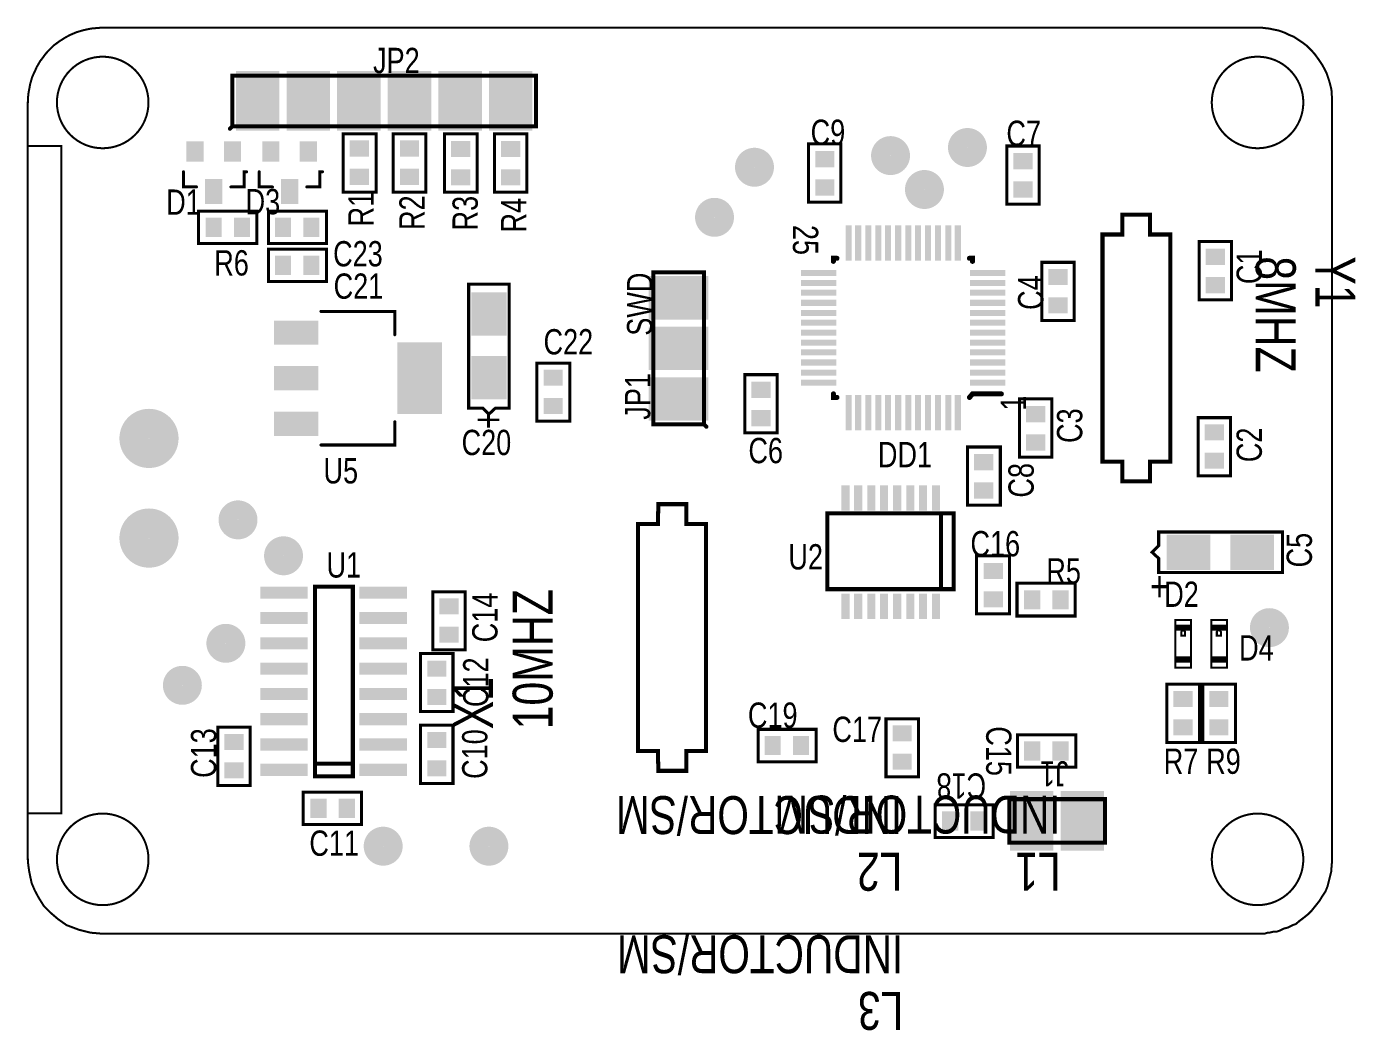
# Model space of a CAD drawing. Extents: x 0.01 to 2.63, y -0.01 to 1.98.
import ezdxf

# ---------------------------------------------------------------- set-up
doc = ezdxf.new("R2010")
doc.units = 0

msp = doc.modelspace()

# ---------------------------------------------------------------- linework, layer by layer
at = {"layer": 'AST', "const_width": 0.004}
for points in [[(0.008, 1.829), (0.008, 1.84), (0.009, 1.849), (0.011, 1.859), (0.012, 1.865), (0.014, 1.872), (0.016, 1.879), (0.02, 1.888), (0.022, 1.892), (0.025, 1.899), (0.028, 1.904), (0.032, 1.911), (0.036, 1.916), (0.041, 1.923), (0.046, 1.929), (0.052, 1.935), (0.059, 1.942), (0.07, 1.95), (0.081, 1.957), (0.09, 1.962), (0.104, 1.968), (0.118, 1.972), (0.132, 1.975), (0.143, 1.976), (0.155, 1.977, -2.178846)], [(2.586, 1.829), (2.586, 1.838), (2.585, 1.845), (2.585, 1.851), (2.584, 1.857), (2.582, 1.865), (2.58, 1.872), (2.575, 1.887), (2.571, 1.895), (2.566, 1.904), (2.56, 1.913), (2.552, 1.924), (2.545, 1.932), (2.536, 1.941), (2.528, 1.947), (2.519, 1.953), (2.51, 1.959), (2.5, 1.963), (2.492, 1.967), (2.481, 1.971), (2.471, 1.973), (2.462, 1.975), (2.453, 1.976), (2.445, 1.977), (2.439, 1.977, -2.183391)], [(0.246, 1.829, 1), (0.065, 1.829)], [(2.529, 1.829, 1), (2.348, 1.829)], [(0.065, 1.829, 1), (0.246, 1.829)], [(2.348, 1.829, 1), (2.529, 1.829)], [(0.246, 0.333, 1), (0.065, 0.333)], [(2.529, 0.333, 1), (2.348, 0.333)], [(0.065, 0.333, 1), (0.246, 0.333)], [(2.348, 0.333, 1), (2.529, 0.333)]]:
    msp.add_lwpolyline(points, format="xyb", dxfattribs=at)
at = {"layer": 'AST'}
for points, const_width in [([(0.117, 1.972, 1), (0.119, 1.972, 1)], 0.002), ([(0.131, 1.975, 1), (0.133, 1.975, 1)], 0.002), ([(0.142, 1.976, 1), (0.144, 1.976, 1)], 0.002), ([(0.154, 1.977, 1), (0.156, 1.977, 1)], 0.002), ([(0.154, 1.977, 1), (0.156, 1.977, 1)], 0.002), ([(2.438, 1.977, 1), (2.44, 1.977, 1)], 0.002), ([(2.438, 1.977, 1), (2.44, 1.977, 1)], 0.002), ([(2.444, 1.977, 1), (2.446, 1.977, 1)], 0.002), ([(2.452, 1.976, 1), (2.454, 1.976, 1)], 0.002), ([(2.461, 1.975, 1), (2.463, 1.975, 1)], 0.002), ([(2.47, 1.973, 1), (2.472, 1.973, 1)], 0.002), ([(2.48, 1.971, 1), (2.482, 1.971, 1)], 0.002), ([(0.058, 1.942, 1), (0.06, 1.942, 1)], 0.002), ([(0.069, 1.95, 1), (0.071, 1.95, 1)], 0.002), ([(0.08, 1.957, 1), (0.082, 1.957, 1)], 0.002), ([(0.089, 1.962, 1), (0.091, 1.962, 1)], 0.002), ([(0.103, 1.968, 1), (0.105, 1.968, 1)], 0.002), ([(2.491, 1.967, 1), (2.493, 1.967, 1)], 0.002), ([(2.499, 1.963, 1), (2.501, 1.963, 1)], 0.002), ([(2.509, 1.959, 1), (2.511, 1.959, 1)], 0.002), ([(2.518, 1.953, 1), (2.52, 1.953, 1)], 0.002), ([(2.527, 1.947, 1), (2.529, 1.947, 1)], 0.002), ([(0.035, 1.916, 1), (0.037, 1.916, 1)], 0.002), ([(0.04, 1.923, 1), (0.042, 1.923, 1)], 0.002), ([(0.045, 1.929, 1), (0.047, 1.929, 1)], 0.002), ([(0.051, 1.935, 1), (0.053, 1.935, 1)], 0.002), ([(2.535, 1.941, 1), (2.537, 1.941, 1)], 0.002), ([(2.544, 1.932, 1), (2.546, 1.932, 1)], 0.002), ([(2.551, 1.924, 1), (2.553, 1.924, 1)], 0.002), ([(0.021, 1.892, 1), (0.023, 1.892, 1)], 0.002), ([(0.024, 1.899, 1), (0.026, 1.899, 1)], 0.002), ([(0.027, 1.904, 1), (0.029, 1.904, 1)], 0.002), ([(0.031, 1.911, 1), (0.033, 1.911, 1)], 0.002), ([(2.559, 1.913, 1), (2.561, 1.913, 1)], 0.002), ([(2.565, 1.904, 1), (2.567, 1.904, 1)], 0.002), ([(2.57, 1.895, 1), (2.572, 1.895, 1)], 0.002), ([(0.011, 1.865, 1), (0.013, 1.865, 1)], 0.002), ([(0.013, 1.872, 1), (0.015, 1.872, 1)], 0.002), ([(0.015, 1.879, 1), (0.017, 1.879, 1)], 0.002), ([(0.019, 1.888, 1), (0.021, 1.888, 1)], 0.002), ([(0.41, 1.882, 1), (0.414, 1.882, 1)], 0.004), ([(1.01, 1.882, 1), (1.014, 1.882, 1)], 0.004), ([(2.574, 1.887, 1), (2.576, 1.887, 1)], 0.002), ([(2.579, 1.872, 1), (2.581, 1.872, 1)], 0.002), ([(2.581, 1.865, 1), (2.583, 1.865, 1)], 0.002), ([(0.007, 1.84, 1), (0.009, 1.84, 1)], 0.002), ([(0.008, 1.849, 1), (0.01, 1.849, 1)], 0.002), ([(0.01, 1.859, 1), (0.012, 1.859, 1)], 0.002), ([(2.583, 1.857, 1), (2.585, 1.857, 1)], 0.002), ([(2.584, 1.851, 1), (2.586, 1.851, 1)], 0.002), ([(2.584, 1.845, 1), (2.586, 1.845, 1)], 0.002), ([(2.585, 1.838, 1), (2.587, 1.838, 1)], 0.002), ([(0.006, 1.829, 1), (0.008, 1.829, 1)], 0.002), ([(0.007, 1.829, 1), (0.009, 1.829, 1)], 0.002), ([(0.064, 1.829, 1), (0.066, 1.829, 1)], 0.002), ([(0.064, 1.829, 1), (0.066, 1.829, 1)], 0.002), ([(0.245, 1.829, 1), (0.247, 1.829, 1)], 0.002), ([(0.245, 1.829, 1), (0.247, 1.829, 1)], 0.002), ([(2.347, 1.829, 1), (2.349, 1.829, 1)], 0.002), ([(2.347, 1.829, 1), (2.349, 1.829, 1)], 0.002), ([(2.528, 1.829, 1), (2.53, 1.829, 1)], 0.002), ([(2.528, 1.829, 1), (2.53, 1.829, 1)], 0.002), ([(2.585, 1.83, 1), (2.587, 1.83, 1)], 0.002), ([(2.585, 1.829, 1), (2.587, 1.829, 1)], 0.002), ([(0.405, 1.777, 1), (0.409, 1.777, 1)], 0.004), ([(0.41, 1.782, 1), (0.414, 1.782, 1)], 0.004), ([(0.41, 1.782, 1), (0.414, 1.782, 1)], 0.004), ([(0.6295, 1.767, 1), (0.6325, 1.767, 1)], 0.003), ([(0.6945, 1.767, 1), (0.6975, 1.767, 1)], 0.003), ([(0.7285, 1.767, 1), (0.7315, 1.767, 1)], 0.003), ([(0.7925, 1.767, 1), (0.7955, 1.767, 1)], 0.003), ([(0.8295, 1.767, 1), (0.8325, 1.767, 1)], 0.003), ([(0.8945, 1.767, 1), (0.8975, 1.767, 1)], 0.003), ([(0.9285, 1.767, 1), (0.9315, 1.767, 1)], 0.003), ([(0.9925, 1.767, 1), (0.9955, 1.767, 1)], 0.003), ([(1.01, 1.782, 1), (1.014, 1.782, 1)], 0.004), ([(1.694, 1.724, 1), (1.732, 1.724, 1)], 0.039), ([(1.846, 1.74, 1), (1.884, 1.74, 1)], 0.039), ([(0.007, 1.743, 1), (0.009, 1.743, 1)], 0.002), ([(0.073, 1.743, 1), (0.075, 1.743, 1)], 0.002), ([(1.425, 1.701, 1), (1.463, 1.701, 1)], 0.039), ([(1.5495, 1.747, 1), (1.5525, 1.747, 1)], 0.003), ([(1.5495, 1.747, 1), (1.5525, 1.747, 1)], 0.003), ([(1.6135, 1.747, 1), (1.6165, 1.747, 1)], 0.003), ([(1.9415, 1.743, 1), (1.9445, 1.743, 1)], 0.003), ([(1.9415, 1.743, 1), (1.9445, 1.743, 1)], 0.003), ([(2.0055, 1.743, 1), (2.0085, 1.743, 1)], 0.003), ([(0.3135, 1.692, 1), (0.3165, 1.692, 1)], 0.003), ([(0.4335, 1.692, 1), (0.4365, 1.692, 1)], 0.003), ([(0.4385, 1.692, 1), (0.4415, 1.692, 1)], 0.003), ([(0.4635, 1.692, 1), (0.4665, 1.692, 1)], 0.003), ([(0.5835, 1.692, 1), (0.5865, 1.692, 1)], 0.003), ([(0.5885, 1.692, 1), (0.5915, 1.692, 1)], 0.003), ([(1.761, 1.657, 1), (1.799, 1.657, 1)], 0.039), ([(0.3135, 1.662, 1), (0.3165, 1.662, 1)], 0.003), ([(0.3395, 1.662, 1), (0.3425, 1.662, 1)], 0.003), ([(0.4075, 1.662, 1), (0.4105, 1.662, 1)], 0.003), ([(0.4335, 1.662, 1), (0.4365, 1.662, 1)], 0.003), ([(0.4635, 1.662, 1), (0.4665, 1.662, 1)], 0.003), ([(0.4895, 1.662, 1), (0.4925, 1.662, 1)], 0.003), ([(0.5575, 1.662, 1), (0.5605, 1.662, 1)], 0.003), ([(0.5835, 1.662, 1), (0.5865, 1.662, 1)], 0.003), ([(0.6295, 1.652, 1), (0.6325, 1.652, 1)], 0.003), ([(0.6945, 1.652, 1), (0.6975, 1.652, 1)], 0.003), ([(0.6945, 1.652, 1), (0.6975, 1.652, 1)], 0.003), ([(0.7285, 1.652, 1), (0.7315, 1.652, 1)], 0.003), ([(0.7925, 1.652, 1), (0.7955, 1.652, 1)], 0.003), ([(0.7925, 1.652, 1), (0.7955, 1.652, 1)], 0.003), ([(0.8295, 1.652, 1), (0.8325, 1.652, 1)], 0.003), ([(0.8945, 1.652, 1), (0.8975, 1.652, 1)], 0.003), ([(0.8945, 1.652, 1), (0.8975, 1.652, 1)], 0.003), ([(0.9285, 1.652, 1), (0.9315, 1.652, 1)], 0.003), ([(0.9925, 1.652, 1), (0.9955, 1.652, 1)], 0.003), ([(0.9925, 1.652, 1), (0.9955, 1.652, 1)], 0.003), ([(1.346, 1.602, 1), (1.384, 1.602, 1)], 0.039), ([(1.5495, 1.632, 1), (1.5525, 1.632, 1)], 0.003), ([(1.6135, 1.632, 1), (1.6165, 1.632, 1)], 0.003), ([(1.9415, 1.628, 1), (1.9445, 1.628, 1)], 0.003), ([(2.0055, 1.628, 1), (2.0085, 1.628, 1)], 0.003), ([(0.3435, 1.614, 1), (0.3465, 1.614, 1)], 0.003), ([(0.4585, 1.614, 1), (0.4615, 1.614, 1)], 0.003), ([(0.4815, 1.614, 1), (0.4845, 1.614, 1)], 0.003), ([(0.5965, 1.614, 1), (0.5995, 1.614, 1)], 0.003), ([(2.169, 1.607, 1), (2.173, 1.607, 1)], 0.004), ([(2.169, 1.599, 1), (2.173, 1.599, 1)], 0.004), ([(2.224, 1.607, 1), (2.228, 1.607, 1)], 0.004), ([(2.169, 1.584, 1), (2.173, 1.584, 1)], 0.004), ([(0.3435, 1.55, 1), (0.3465, 1.55, 1)], 0.003), ([(0.3435, 1.55, 1), (0.3465, 1.55, 1)], 0.003), ([(0.4585, 1.55, 1), (0.4615, 1.55, 1)], 0.003), ([(0.4815, 1.55, 1), (0.4845, 1.55, 1)], 0.003), ([(0.4815, 1.55, 1), (0.4845, 1.55, 1)], 0.003), ([(0.5965, 1.55, 1), (0.5995, 1.55, 1)], 0.003), ([(2.13, 1.568, 1), (2.134, 1.568, 1)], 0.004), ([(2.169, 1.568, 1), (2.173, 1.568, 1)], 0.004), ([(2.224, 1.568, 1), (2.228, 1.568, 1)], 0.004), ([(2.264, 1.568, 1), (2.268, 1.568, 1)], 0.004), ([(2.264, 1.568, 1), (2.268, 1.568, 1)], 0.004), ([(2.3215, 1.554, 1), (2.3245, 1.554, 1)], 0.003), ([(2.3215, 1.554, 1), (2.3245, 1.554, 1)], 0.003), ([(2.3855, 1.554, 1), (2.3885, 1.554, 1)], 0.003), ([(0.4815, 1.539, 1), (0.4845, 1.539, 1)], 0.003), ([(0.5965, 1.539, 1), (0.5995, 1.539, 1)], 0.003), ([(1.5975, 1.521, 1), (1.6025, 1.521, 1)], 0.005), ([(1.6045, 1.521, 1), (1.6095, 1.521, 1)], 0.005), ([(1.8665, 1.521, 1), (1.8715, 1.521, 1)], 0.005), ([(1.8725, 1.521, 1), (1.8775, 1.521, 1)], 0.005), ([(1.5975, 1.515, 1), (1.6025, 1.515, 1)], 0.005), ([(1.8725, 1.515, 1), (1.8775, 1.515, 1)], 0.005), ([(2.0105, 1.513, 1), (2.0135, 1.513, 1)], 0.003), ([(2.0105, 1.513, 1), (2.0135, 1.513, 1)], 0.003), ([(2.0745, 1.513, 1), (2.0775, 1.513, 1)], 0.003), ([(0.4815, 1.475, 1), (0.4845, 1.475, 1)], 0.003), ([(0.4815, 1.475, 1), (0.4845, 1.475, 1)], 0.003), ([(0.5965, 1.475, 1), (0.5995, 1.475, 1)], 0.003), ([(0.8775, 1.47, 1), (0.8805, 1.47, 1)], 0.003), ([(0.9575, 1.47, 1), (0.9605, 1.47, 1)], 0.003), ([(1.242, 1.493, 1), (1.246, 1.493, 1)], 0.004), ([(1.342, 1.493, 1), (1.346, 1.493, 1)], 0.004), ([(0.5855, 1.416, 1), (0.5885, 1.416, 1)], 0.003), ([(0.7315, 1.416, 1), (0.7345, 1.416, 1)], 0.003), ([(2.3215, 1.439, 1), (2.3245, 1.439, 1)], 0.003), ([(2.3855, 1.439, 1), (2.3885, 1.439, 1)], 0.003), ([(2.0105, 1.398, 1), (2.0135, 1.398, 1)], 0.003), ([(2.0745, 1.398, 1), (2.0775, 1.398, 1)], 0.003), ([(0.7315, 1.37, 1), (0.7345, 1.37, 1)], 0.003), ([(1.0125, 1.314, 1), (1.0155, 1.314, 1)], 0.003), ([(1.0775, 1.314, 1), (1.0805, 1.314, 1)], 0.003), ([(1.4235, 1.291, 1), (1.4265, 1.291, 1)], 0.003), ([(1.4235, 1.291, 1), (1.4265, 1.291, 1)], 0.003), ([(1.4875, 1.291, 1), (1.4905, 1.291, 1)], 0.003), ([(1.5975, 1.253, 1), (1.6025, 1.253, 1)], 0.005), ([(1.5975, 1.246, 1), (1.6025, 1.246, 1)], 0.005), ([(1.6045, 1.246, 1), (1.6095, 1.246, 1)], 0.005), ([(1.8665, 1.246, 1), (1.8715, 1.246, 1)], 0.005), ([(1.8725, 1.253, 1), (1.8775, 1.253, 1)], 0.005), ([(1.9295, 1.253, 1), (1.9345, 1.253, 1)], 0.005), ([(1.9665, 1.243, 1), (1.9695, 1.243, 1)], 0.003), ([(2.0305, 1.243, 1), (2.0335, 1.243, 1)], 0.003), ([(0.218, 1.165, 1), (0.276, 1.165, 1)], 0.059), ([(0.8775, 1.225, 1), (0.8805, 1.225, 1)], 0.003), ([(0.9055, 1.225, 1), (0.9085, 1.225, 1)], 0.003), ([(0.9175, 1.213, 1), (0.9205, 1.213, 1)], 0.003), ([(0.9305, 1.225, 1), (0.9335, 1.225, 1)], 0.003), ([(0.9305, 1.225, 1), (0.9335, 1.225, 1)], 0.003), ([(0.9575, 1.225, 1), (0.9605, 1.225, 1)], 0.003), ([(2.3195, 1.206, 1), (2.3225, 1.206, 1)], 0.003), ([(2.3835, 1.206, 1), (2.3865, 1.206, 1)], 0.003), ([(0.7315, 1.198, 1), (0.7345, 1.198, 1)], 0.003), ([(1.0125, 1.199, 1), (1.0155, 1.199, 1)], 0.003), ([(1.0775, 1.199, 1), (1.0805, 1.199, 1)], 0.003), ([(1.0775, 1.199, 1), (1.0805, 1.199, 1)], 0.003), ([(1.242, 1.193, 1), (1.246, 1.193, 1)], 0.004), ([(1.342, 1.193, 1), (1.346, 1.193, 1)], 0.004), ([(1.342, 1.193, 1), (1.346, 1.193, 1)], 0.004), ([(1.347, 1.188, 1), (1.351, 1.188, 1)], 0.004), ([(1.4235, 1.176, 1), (1.4265, 1.176, 1)], 0.003), ([(1.4875, 1.176, 1), (1.4905, 1.176, 1)], 0.003), ([(0.5855, 1.152, 1), (0.5885, 1.152, 1)], 0.003), ([(0.7315, 1.152, 1), (0.7345, 1.152, 1)], 0.003), ([(1.8635, 1.148, 1), (1.8665, 1.148, 1)], 0.003), ([(1.9285, 1.148, 1), (1.9315, 1.148, 1)], 0.003), ([(1.9665, 1.128, 1), (1.9695, 1.128, 1)], 0.003), ([(2.0305, 1.128, 1), (2.0335, 1.128, 1)], 0.003), ([(2.0305, 1.128, 1), (2.0335, 1.128, 1)], 0.003), ([(2.13, 1.119, 1), (2.134, 1.119, 1)], 0.004), ([(2.169, 1.119, 1), (2.173, 1.119, 1)], 0.004), ([(2.224, 1.119, 1), (2.228, 1.119, 1)], 0.004), ([(2.264, 1.119, 1), (2.268, 1.119, 1)], 0.004), ([(2.169, 1.08, 1), (2.173, 1.08, 1)], 0.004), ([(2.224, 1.08, 1), (2.228, 1.08, 1)], 0.004), ([(2.3195, 1.091, 1), (2.3225, 1.091, 1)], 0.003), ([(2.3835, 1.091, 1), (2.3865, 1.091, 1)], 0.003), ([(2.3835, 1.091, 1), (2.3865, 1.091, 1)], 0.003), ([(0.218, 0.968, 1), (0.276, 0.968, 1)], 0.059), ([(0.404, 1.004, 1), (0.442, 1.004, 1)], 0.039), ([(1.252, 1.035, 1), (1.256, 1.035, 1)], 0.004), ([(1.307, 1.035, 1), (1.311, 1.035, 1)], 0.004), ([(1.8635, 1.033, 1), (1.8665, 1.033, 1)], 0.003), ([(1.9285, 1.033, 1), (1.9315, 1.033, 1)], 0.003), ([(1.9285, 1.033, 1), (1.9315, 1.033, 1)], 0.003), ([(1.212, 0.996, 1), (1.216, 0.996, 1)], 0.004), ([(1.251, 0.996, 1), (1.255, 0.996, 1)], 0.004), ([(1.307, 0.996, 1), (1.311, 0.996, 1)], 0.004), ([(1.346, 0.996, 1), (1.35, 0.996, 1)], 0.004), ([(1.586, 1.017, 1), (1.59, 1.017, 1)], 0.004), ([(1.586, 1.017, 1), (1.59, 1.017, 1)], 0.004), ([(1.811, 1.017, 1), (1.815, 1.017, 1)], 0.004), ([(1.836, 1.017, 1), (1.84, 1.017, 1)], 0.004), ([(2.2415, 0.98, 1), (2.2445, 0.98, 1)], 0.003), ([(2.4865, 0.98, 1), (2.4895, 0.98, 1)], 0.003), ([(0.494, 0.933, 1), (0.532, 0.933, 1)], 0.039), ([(2.2415, 0.953, 1), (2.2445, 0.953, 1)], 0.003), ([(1.8815, 0.933, 1), (1.8845, 0.933, 1)], 0.003), ([(1.8815, 0.933, 1), (1.8845, 0.933, 1)], 0.003), ([(1.9465, 0.933, 1), (1.9495, 0.933, 1)], 0.003), ([(2.2285, 0.94, 1), (2.2315, 0.94, 1)], 0.003), ([(2.2415, 0.928, 1), (2.2445, 0.928, 1)], 0.003), ([(2.2415, 0.928, 1), (2.2445, 0.928, 1)], 0.003), ([(2.2415, 0.9, 1), (2.2445, 0.9, 1)], 0.003), ([(2.4865, 0.9, 1), (2.4895, 0.9, 1)], 0.003), ([(0.573, 0.872, 1), (0.577, 0.872, 1)], 0.004), ([(0.648, 0.872, 1), (0.652, 0.872, 1)], 0.004), ([(1.586, 0.867, 1), (1.59, 0.867, 1)], 0.004), ([(1.586, 0.867, 1), (1.59, 0.867, 1)], 0.004), ([(1.811, 0.867, 1), (1.815, 0.867, 1)], 0.004), ([(1.836, 0.867, 1), (1.84, 0.867, 1)], 0.004), ([(1.9615, 0.879, 1), (1.9645, 0.879, 1)], 0.003), ([(2.0765, 0.879, 1), (2.0795, 0.879, 1)], 0.003), ([(2.0765, 0.879, 1), (2.0795, 0.879, 1)], 0.003), ([(0.8065, 0.862, 1), (0.8095, 0.862, 1)], 0.003), ([(0.8065, 0.862, 1), (0.8095, 0.862, 1)], 0.003), ([(0.8705, 0.862, 1), (0.8735, 0.862, 1)], 0.003), ([(1.8815, 0.818, 1), (1.8845, 0.818, 1)], 0.003), ([(1.9465, 0.818, 1), (1.9495, 0.818, 1)], 0.003), ([(1.9615, 0.814, 1), (1.9645, 0.814, 1)], 0.003), ([(2.0765, 0.814, 1), (2.0795, 0.814, 1)], 0.003), ([(2.443, 0.791, 1), (2.481, 0.791, 1)], 0.039), ([(0.38, 0.76, 1), (0.418, 0.76, 1)], 0.039), ([(2.275, 0.806, 1), (2.277, 0.806, 1)], 0.002), ([(2.29, 0.787, 1), (2.292, 0.787, 1)], 0.002), ([(2.306, 0.806, 1), (2.308, 0.806, 1)], 0.002), ([(2.306, 0.798, 1), (2.308, 0.798, 1)], 0.002), ([(2.306, 0.798, 1), (2.308, 0.798, 1)], 0.002), ([(2.346, 0.806, 1), (2.348, 0.806, 1)], 0.002), ([(2.361, 0.787, 1), (2.363, 0.787, 1)], 0.002), ([(2.377, 0.806, 1), (2.379, 0.806, 1)], 0.002), ([(2.377, 0.798, 1), (2.379, 0.798, 1)], 0.002), ([(2.377, 0.798, 1), (2.379, 0.798, 1)], 0.002), ([(2.287, 0.783, 1), (2.289, 0.783, 1)], 0.002), ([(2.287, 0.775, 1), (2.289, 0.775, 1)], 0.002), ([(2.294, 0.783, 1), (2.296, 0.783, 1)], 0.002), ([(2.294, 0.783, 1), (2.296, 0.783, 1)], 0.002), ([(2.294, 0.775, 1), (2.296, 0.775, 1)], 0.002), ([(2.357, 0.783, 1), (2.359, 0.783, 1)], 0.002), ([(2.357, 0.775, 1), (2.359, 0.775, 1)], 0.002), ([(2.365, 0.783, 1), (2.367, 0.783, 1)], 0.002), ([(2.365, 0.783, 1), (2.367, 0.783, 1)], 0.002), ([(2.365, 0.775, 1), (2.367, 0.775, 1)], 0.002), ([(0.7825, 0.74, 1), (0.7855, 0.74, 1)], 0.003), ([(0.7825, 0.74, 1), (0.7855, 0.74, 1)], 0.003), ([(0.8065, 0.747, 1), (0.8095, 0.747, 1)], 0.003), ([(0.8465, 0.74, 1), (0.8495, 0.74, 1)], 0.003), ([(0.8705, 0.747, 1), (0.8735, 0.747, 1)], 0.003), ([(0.294, 0.677, 1), (0.332, 0.677, 1)], 0.039), ([(2.275, 0.712, 1), (2.277, 0.712, 1)], 0.002), ([(2.306, 0.712, 1), (2.308, 0.712, 1)], 0.002), ([(2.346, 0.712, 1), (2.348, 0.712, 1)], 0.002), ([(2.377, 0.712, 1), (2.379, 0.712, 1)], 0.002), ([(2.2575, 0.679, 1), (2.2605, 0.679, 1)], 0.003), ([(2.3225, 0.679, 1), (2.3255, 0.679, 1)], 0.003), ([(2.3285, 0.679, 1), (2.3315, 0.679, 1)], 0.003), ([(2.3935, 0.679, 1), (2.3965, 0.679, 1)], 0.003), ([(0.7825, 0.625, 1), (0.7855, 0.625, 1)], 0.003), ([(0.8465, 0.625, 1), (0.8495, 0.625, 1)], 0.003), ([(1.7025, 0.611, 1), (1.7055, 0.611, 1)], 0.003), ([(1.7025, 0.611, 1), (1.7055, 0.611, 1)], 0.003), ([(1.7665, 0.611, 1), (1.7695, 0.611, 1)], 0.003), ([(0.3815, 0.594, 1), (0.3845, 0.594, 1)], 0.003), ([(0.3815, 0.594, 1), (0.3845, 0.594, 1)], 0.003), ([(0.4455, 0.594, 1), (0.4485, 0.594, 1)], 0.003), ([(0.7825, 0.598, 1), (0.7855, 0.598, 1)], 0.003), ([(0.7825, 0.598, 1), (0.7855, 0.598, 1)], 0.003), ([(0.8465, 0.598, 1), (0.8495, 0.598, 1)], 0.003), ([(1.4495, 0.59, 1), (1.4525, 0.59, 1)], 0.003), ([(1.5645, 0.59, 1), (1.5675, 0.59, 1)], 0.003), ([(1.9625, 0.579, 1), (1.9655, 0.579, 1)], 0.003), ([(2.0775, 0.579, 1), (2.0805, 0.579, 1)], 0.003), ([(2.2575, 0.564, 1), (2.2605, 0.564, 1)], 0.003), ([(2.3225, 0.564, 1), (2.3255, 0.564, 1)], 0.003), ([(2.3225, 0.564, 1), (2.3255, 0.564, 1)], 0.003), ([(2.3285, 0.564, 1), (2.3315, 0.564, 1)], 0.003), ([(2.3935, 0.564, 1), (2.3965, 0.564, 1)], 0.003), ([(2.3935, 0.564, 1), (2.3965, 0.564, 1)], 0.003), ([(0.573, 0.522, 1), (0.577, 0.522, 1)], 0.004), ([(0.648, 0.522, 1), (0.652, 0.522, 1)], 0.004), ([(1.212, 0.547, 1), (1.216, 0.547, 1)], 0.004), ([(1.212, 0.547, 1), (1.216, 0.547, 1)], 0.004), ([(1.251, 0.547, 1), (1.255, 0.547, 1)], 0.004), ([(1.307, 0.547, 1), (1.311, 0.547, 1)], 0.004), ([(1.307, 0.531, 1), (1.311, 0.531, 1)], 0.004), ([(1.346, 0.547, 1), (1.35, 0.547, 1)], 0.004), ([(1.4495, 0.526, 1), (1.4525, 0.526, 1)], 0.003), ([(1.4495, 0.526, 1), (1.4525, 0.526, 1)], 0.003), ([(1.5645, 0.526, 1), (1.5675, 0.526, 1)], 0.003), ([(0.573, 0.497, 1), (0.577, 0.497, 1)], 0.004), ([(0.573, 0.497, 1), (0.577, 0.497, 1)], 0.004), ([(0.648, 0.497, 1), (0.652, 0.497, 1)], 0.004), ([(0.648, 0.497, 1), (0.652, 0.497, 1)], 0.004), ([(1.252, 0.508, 1), (1.256, 0.508, 1)], 0.004), ([(1.307, 0.516, 1), (1.311, 0.516, 1)], 0.004), ([(1.307, 0.508, 1), (1.311, 0.508, 1)], 0.004), ([(1.9625, 0.515, 1), (1.9655, 0.515, 1)], 0.003), ([(1.9625, 0.515, 1), (1.9655, 0.515, 1)], 0.003), ([(2.0775, 0.515, 1), (2.0805, 0.515, 1)], 0.003), ([(0.3815, 0.479, 1), (0.3845, 0.479, 1)], 0.003), ([(0.4455, 0.479, 1), (0.4485, 0.479, 1)], 0.003), ([(0.7825, 0.483, 1), (0.7855, 0.483, 1)], 0.003), ([(0.8465, 0.483, 1), (0.8495, 0.483, 1)], 0.003), ([(1.7025, 0.496, 1), (1.7055, 0.496, 1)], 0.003), ([(1.7665, 0.496, 1), (1.7695, 0.496, 1)], 0.003), ([(0.5505, 0.466, 1), (0.5535, 0.466, 1)], 0.003), ([(0.6655, 0.466, 1), (0.6685, 0.466, 1)], 0.003), ([(1.946, 0.452, 1), (1.95, 0.452, 1)], 0.004), ([(1.946, 0.452, 1), (1.95, 0.452, 1)], 0.004), ([(2.135, 0.452, 1), (2.139, 0.452, 1)], 0.004), ([(0.007, 0.424, 1), (0.009, 0.424, 1)], 0.002), ([(0.073, 0.424, 1), (0.075, 0.424, 1)], 0.002), ([(1.7995, 0.441, 1), (1.8025, 0.441, 1)], 0.003), ([(1.9145, 0.441, 1), (1.9175, 0.441, 1)], 0.003), ([(0.5505, 0.402, 1), (0.5535, 0.402, 1)], 0.003), ([(0.5505, 0.402, 1), (0.5535, 0.402, 1)], 0.003), ([(0.6655, 0.402, 1), (0.6685, 0.402, 1)], 0.003), ([(0.691, 0.359, 1), (0.729, 0.359, 1)], 0.039), ([(0.9, 0.359, 1), (0.938, 0.359, 1)], 0.039), ([(1.7995, 0.376, 1), (1.8025, 0.376, 1)], 0.003), ([(1.7995, 0.376, 1), (1.8025, 0.376, 1)], 0.003), ([(1.9145, 0.376, 1), (1.9175, 0.376, 1)], 0.003), ([(1.946, 0.366, 1), (1.95, 0.366, 1)], 0.004), ([(2.135, 0.366, 1), (2.139, 0.366, 1)], 0.004), ([(0.006, 0.333, 1), (0.008, 0.333, 1)], 0.002), ([(0.007, 0.333, 1), (0.009, 0.333, 1)], 0.002), ([(0.007, 0.325, 1), (0.009, 0.325, 1)], 0.002), ([(0.064, 0.333, 1), (0.066, 0.333, 1)], 0.002), ([(0.064, 0.333, 1), (0.066, 0.333, 1)], 0.002), ([(0.245, 0.333, 1), (0.247, 0.333, 1)], 0.002), ([(0.245, 0.333, 1), (0.247, 0.333, 1)], 0.002), ([(2.347, 0.333, 1), (2.349, 0.333, 1)], 0.002), ([(2.347, 0.333, 1), (2.349, 0.333, 1)], 0.002), ([(2.528, 0.333, 1), (2.53, 0.333, 1)], 0.002), ([(2.528, 0.333, 1), (2.53, 0.333, 1)], 0.002), ([(2.585, 0.333, 1), (2.587, 0.333, 1)], 0.002), ([(2.585, 0.333, 1), (2.587, 0.333, 1)], 0.002), ([(0.009, 0.31, 1), (0.011, 0.31, 1)], 0.002), ([(2.579, 0.292, 1), (2.581, 0.292, 1)], 0.002), ([(2.583, 0.308, 1), (2.585, 0.308, 1)], 0.002), ([(0.014, 0.286, 1), (0.016, 0.286, 1)], 0.002), ([(0.02, 0.272, 1), (0.022, 0.272, 1)], 0.002), ([(2.566, 0.261, 1), (2.568, 0.261, 1)], 0.002), ([(2.572, 0.27, 1), (2.574, 0.27, 1)], 0.002), ([(2.576, 0.28, 1), (2.578, 0.28, 1)], 0.002), ([(0.028, 0.257, 1), (0.03, 0.257, 1)], 0.002), ([(0.038, 0.241, 1), (0.04, 0.241, 1)], 0.002), ([(2.552, 0.241, 1), (2.554, 0.241, 1)], 0.002), ([(2.56, 0.251, 1), (2.562, 0.251, 1)], 0.002), ([(0.052, 0.227, 1), (0.054, 0.227, 1)], 0.002), ([(0.066, 0.215, 1), (0.068, 0.215, 1)], 0.002), ([(2.52, 0.211, 1), (2.522, 0.211, 1)], 0.002), ([(2.528, 0.217, 1), (2.53, 0.217, 1)], 0.002), ([(2.538, 0.225, 1), (2.54, 0.225, 1)], 0.002), ([(2.544, 0.231, 1), (2.546, 0.231, 1)], 0.002), ([(0.083, 0.203, 1), (0.085, 0.203, 1)], 0.002), ([(0.107, 0.194, 1), (0.109, 0.194, 1)], 0.002), ([(0.131, 0.188, 1), (0.133, 0.188, 1)], 0.002), ([(0.154, 0.186, 1), (0.156, 0.186, 1)], 0.002), ([(0.154, 0.186, 1), (0.156, 0.186, 1)], 0.002), ([(2.438, 0.186, 1), (2.44, 0.186, 1)], 0.002), ([(2.438, 0.186, 1), (2.44, 0.186, 1)], 0.002), ([(2.451, 0.186, 1), (2.453, 0.186, 1)], 0.002), ([(2.457, 0.188, 1), (2.459, 0.188, 1)], 0.002), ([(2.461, 0.188, 1), (2.463, 0.188, 1)], 0.002), ([(2.469, 0.19, 1), (2.471, 0.19, 1)], 0.002), ([(2.475, 0.19, 1), (2.477, 0.19, 1)], 0.002), ([(2.481, 0.192, 1), (2.483, 0.192, 1)], 0.002), ([(2.489, 0.196, 1), (2.491, 0.196, 1)], 0.002), ([(2.497, 0.198, 1), (2.499, 0.198, 1)], 0.002), ([(2.507, 0.203, 1), (2.509, 0.203, 1)], 0.002), ([(2.513, 0.205, 1), (2.515, 0.205, 1)], 0.002)]:
    msp.add_lwpolyline(points, format="xyb", close=True, dxfattribs=dict(at, const_width=const_width))
for points, const_width in [([(0.155, 1.977), (2.439, 1.977)], 0.004), ([(0.407, 1.777), (0.412, 1.782), (0.412, 1.882), (1.012, 1.882), (1.012, 1.782), (0.412, 1.782)], 0.008), ([(0.007, 0.333), (0.007, 1.829)], 0.004), ([(2.586, 0.333), (2.586, 1.83)], 0.004), ([(0.008, 0.424), (0.074, 0.424), (0.074, 1.743), (0.008, 1.743)], 0.004), ([(0.341, 1.662), (0.315, 1.662), (0.315, 1.692)], 0.006), ([(0.44, 1.692), (0.435, 1.692), (0.435, 1.662), (0.409, 1.662)], 0.006), ([(0.491, 1.662), (0.465, 1.662), (0.465, 1.692)], 0.006), ([(0.59, 1.692), (0.585, 1.692), (0.585, 1.662), (0.559, 1.662)], 0.006), ([(1.6, 1.515), (1.6, 1.521), (1.607, 1.521)], 0.01), ([(1.875, 1.515), (1.875, 1.521), (1.869, 1.521)], 0.01), ([(1.349, 1.188), (1.344, 1.193), (1.244, 1.193), (1.244, 1.493), (1.344, 1.493), (1.344, 1.193)], 0.008), ([(0.587, 1.416), (0.733, 1.416), (0.733, 1.37)], 0.006), ([(1.607, 1.246), (1.6, 1.246), (1.6, 1.253)], 0.01), ([(1.932, 1.253), (1.875, 1.253), (1.869, 1.246)], 0.01), ([(0.733, 1.198), (0.733, 1.152), (0.587, 1.152)], 0.006), ([(1.813, 1.017), (1.813, 0.867)], 0.008), ([(0.575, 0.522), (0.65, 0.522)], 0.008), ([(0.155, 0.186), (0.132, 0.188), (0.108, 0.194), (0.084, 0.203), (0.067, 0.215), (0.053, 0.227), (0.039, 0.241), (0.029, 0.257), (0.021, 0.272), (0.015, 0.286), (0.01, 0.31), (0.008, 0.325), (0.008, 0.333)], 0.004), ([(2.439, 0.186), (2.452, 0.186), (2.458, 0.188), (2.462, 0.188), (2.47, 0.19), (2.476, 0.19), (2.482, 0.192), (2.49, 0.196), (2.498, 0.198), (2.508, 0.203), (2.514, 0.205), (2.521, 0.211), (2.529, 0.217), (2.539, 0.225), (2.545, 0.231), (2.553, 0.241), (2.561, 0.251), (2.567, 0.261), (2.573, 0.27), (2.577, 0.28), (2.58, 0.292), (2.584, 0.308), (2.586, 0.333)], 0.004), ([(0.155, 0.186), (2.439, 0.186)], 0.004)]:
    msp.add_lwpolyline(points, dxfattribs=dict(at, const_width=const_width))
for points, const_width in [([(0.696, 1.652), (0.631, 1.652), (0.631, 1.767), (0.696, 1.767), (0.696, 1.652)], 0.006), ([(0.794, 1.652), (0.73, 1.652), (0.73, 1.767), (0.794, 1.767), (0.794, 1.652)], 0.006), ([(0.896, 1.652), (0.831, 1.652), (0.831, 1.767), (0.896, 1.767), (0.896, 1.652)], 0.006), ([(0.994, 1.652), (0.93, 1.652), (0.93, 1.767), (0.994, 1.767), (0.994, 1.652)], 0.006), ([(1.551, 1.747), (1.615, 1.747), (1.615, 1.632), (1.551, 1.632), (1.551, 1.747)], 0.006), ([(1.943, 1.743), (2.007, 1.743), (2.007, 1.628), (1.943, 1.628), (1.943, 1.743)], 0.006), ([(0.345, 1.55), (0.345, 1.614), (0.46, 1.614), (0.46, 1.55), (0.345, 1.55)], 0.006), ([(0.483, 1.55), (0.483, 1.614), (0.598, 1.614), (0.598, 1.55), (0.483, 1.55)], 0.006), ([(2.266, 1.568), (2.226, 1.568), (2.226, 1.607), (2.171, 1.607), (2.171, 1.599), (2.171, 1.584), (2.171, 1.568), (2.132, 1.568), (2.132, 1.119), (2.171, 1.119), (2.171, 1.08), (2.226, 1.08), (2.226, 1.119), (2.266, 1.119), (2.266, 1.568)], 0.008), ([(2.323, 1.554), (2.387, 1.554), (2.387, 1.439), (2.323, 1.439), (2.323, 1.554)], 0.006), ([(0.483, 1.475), (0.483, 1.539), (0.598, 1.539), (0.598, 1.475), (0.483, 1.475)], 0.006), ([(2.012, 1.513), (2.076, 1.513), (2.076, 1.398), (2.012, 1.398), (2.012, 1.513)], 0.006), ([(0.932, 1.225), (0.919, 1.213), (0.907, 1.225), (0.879, 1.225), (0.879, 1.47), (0.959, 1.47), (0.959, 1.225), (0.932, 1.225)], 0.006), ([(1.079, 1.199), (1.014, 1.199), (1.014, 1.314), (1.079, 1.314), (1.079, 1.199)], 0.006), ([(1.425, 1.291), (1.489, 1.291), (1.489, 1.176), (1.425, 1.176), (1.425, 1.291)], 0.006), ([(2.032, 1.128), (1.968, 1.128), (1.968, 1.243), (2.032, 1.243), (2.032, 1.128)], 0.006), ([(2.385, 1.091), (2.321, 1.091), (2.321, 1.206), (2.385, 1.206), (2.385, 1.091)], 0.006), ([(1.93, 1.033), (1.865, 1.033), (1.865, 1.148), (1.93, 1.148), (1.93, 1.033)], 0.006), ([(1.214, 0.547), (1.253, 0.547), (1.254, 0.508), (1.309, 0.508), (1.309, 0.516), (1.309, 0.531), (1.309, 0.547), (1.348, 0.547), (1.348, 0.996), (1.309, 0.996), (1.309, 1.035), (1.254, 1.035), (1.253, 0.996), (1.214, 0.996), (1.214, 0.547)], 0.008), ([(1.588, 0.867), (1.588, 1.017), (1.588, 1.017), (1.838, 1.017), (1.838, 0.867), (1.588, 0.867)], 0.008), ([(2.243, 0.928), (2.23, 0.94), (2.243, 0.953), (2.243, 0.98), (2.488, 0.98), (2.488, 0.9), (2.243, 0.9), (2.243, 0.928)], 0.006), ([(1.883, 0.933), (1.948, 0.933), (1.948, 0.818), (1.883, 0.818), (1.883, 0.933)], 0.006), ([(0.65, 0.497), (0.575, 0.497), (0.575, 0.497), (0.575, 0.872), (0.65, 0.872), (0.65, 0.497)], 0.008), ([(2.078, 0.879), (2.078, 0.814), (1.963, 0.814), (1.963, 0.879), (2.078, 0.879)], 0.006), ([(0.808, 0.862), (0.872, 0.862), (0.872, 0.747), (0.808, 0.747), (0.808, 0.862)], 0.006), ([(2.307, 0.798), (2.307, 0.806), (2.276, 0.806), (2.276, 0.712), (2.307, 0.712), (2.307, 0.798)], 0.004), ([(2.295, 0.783), (2.291, 0.787), (2.288, 0.783), (2.288, 0.775), (2.295, 0.775), (2.295, 0.783)], 0.004), ([(2.378, 0.798), (2.378, 0.806), (2.347, 0.806), (2.347, 0.712), (2.378, 0.712), (2.378, 0.798)], 0.004), ([(2.366, 0.783), (2.362, 0.787), (2.358, 0.783), (2.358, 0.775), (2.366, 0.775), (2.366, 0.783)], 0.004), ([(0.784, 0.74), (0.848, 0.74), (0.848, 0.625), (0.784, 0.625), (0.784, 0.74)], 0.006), ([(2.324, 0.564), (2.259, 0.564), (2.259, 0.679), (2.324, 0.679), (2.324, 0.564)], 0.006), ([(2.395, 0.564), (2.33, 0.564), (2.33, 0.679), (2.395, 0.679), (2.395, 0.564)], 0.006), ([(1.704, 0.611), (1.768, 0.611), (1.768, 0.496), (1.704, 0.496), (1.704, 0.611)], 0.006), ([(0.383, 0.594), (0.447, 0.594), (0.447, 0.479), (0.383, 0.479), (0.383, 0.594)], 0.006), ([(0.784, 0.598), (0.848, 0.598), (0.848, 0.483), (0.784, 0.483), (0.784, 0.598)], 0.006), ([(1.451, 0.526), (1.451, 0.59), (1.566, 0.59), (1.566, 0.526), (1.451, 0.526)], 0.006), ([(1.964, 0.515), (1.964, 0.579), (2.079, 0.579), (2.079, 0.515), (1.964, 0.515)], 0.006), ([(0.552, 0.402), (0.552, 0.466), (0.667, 0.466), (0.667, 0.402), (0.552, 0.402)], 0.006), ([(1.948, 0.452), (2.137, 0.452), (2.137, 0.366), (1.948, 0.366), (1.948, 0.452)], 0.008), ([(1.801, 0.376), (1.801, 0.441), (1.916, 0.441), (1.916, 0.376), (1.801, 0.376)], 0.006)]:
    msp.add_lwpolyline(points, close=True, dxfattribs=dict(at, const_width=const_width))
for points in [[(0.419, 1.773), (0.505, 1.773), (0.419, 1.891), (0.505, 1.891)], [(0.519, 1.773), (0.605, 1.773), (0.519, 1.891), (0.605, 1.891)], [(0.619, 1.773), (0.705, 1.773), (0.619, 1.891), (0.705, 1.891)], [(0.719, 1.773), (0.805, 1.773), (0.719, 1.891), (0.805, 1.891)], [(0.819, 1.773), (0.905, 1.773), (0.819, 1.891), (0.905, 1.891)], [(0.919, 1.773), (1.005, 1.773), (0.919, 1.891), (1.005, 1.891)], [(0.321, 1.712), (0.355, 1.712), (0.321, 1.752), (0.355, 1.752)], [(0.395, 1.712), (0.429, 1.712), (0.395, 1.752), (0.429, 1.752)], [(0.471, 1.712), (0.505, 1.712), (0.471, 1.752), (0.505, 1.752)], [(0.545, 1.712), (0.579, 1.712), (0.545, 1.752), (0.579, 1.752)], [(0.644, 1.722), (0.682, 1.722), (0.644, 1.754), (0.682, 1.754)], [(0.743, 1.722), (0.781, 1.722), (0.743, 1.754), (0.781, 1.754)], [(0.844, 1.721), (0.882, 1.721), (0.844, 1.753), (0.882, 1.753)], [(0.943, 1.721), (0.981, 1.721), (0.943, 1.753), (0.981, 1.753)], [(1.564, 1.701), (1.602, 1.701), (1.564, 1.733), (1.602, 1.733)], [(1.956, 1.697), (1.994, 1.697), (1.956, 1.729), (1.994, 1.729)], [(0.644, 1.666), (0.682, 1.666), (0.644, 1.698), (0.682, 1.698)], [(0.743, 1.666), (0.781, 1.666), (0.743, 1.698), (0.781, 1.698)], [(0.844, 1.665), (0.882, 1.665), (0.844, 1.697), (0.882, 1.697)], [(0.943, 1.665), (0.981, 1.665), (0.943, 1.697), (0.981, 1.697)], [(0.358, 1.628), (0.392, 1.628), (0.358, 1.678), (0.392, 1.678)], [(0.508, 1.628), (0.542, 1.628), (0.508, 1.678), (0.542, 1.678)], [(1.564, 1.645), (1.602, 1.645), (1.564, 1.677), (1.602, 1.677)], [(1.956, 1.641), (1.994, 1.641), (1.956, 1.673), (1.994, 1.673)], [(0.359, 1.563), (0.391, 1.563), (0.359, 1.601), (0.391, 1.601)], [(0.415, 1.563), (0.447, 1.563), (0.415, 1.601), (0.447, 1.601)], [(0.496, 1.563), (0.528, 1.563), (0.496, 1.601), (0.528, 1.601)], [(0.552, 1.563), (0.584, 1.563), (0.552, 1.601), (0.584, 1.601)], [(1.624, 1.516), (1.636, 1.516), (1.624, 1.586), (1.636, 1.586)], [(1.643, 1.516), (1.655, 1.516), (1.643, 1.586), (1.655, 1.586)], [(1.663, 1.516), (1.675, 1.516), (1.663, 1.586), (1.675, 1.586)], [(1.683, 1.516), (1.695, 1.516), (1.683, 1.586), (1.695, 1.586)], [(1.702, 1.516), (1.714, 1.516), (1.702, 1.586), (1.714, 1.586)], [(1.722, 1.516), (1.734, 1.516), (1.722, 1.586), (1.734, 1.586)], [(1.742, 1.516), (1.754, 1.516), (1.742, 1.586), (1.754, 1.586)], [(1.761, 1.516), (1.773, 1.516), (1.761, 1.586), (1.773, 1.586)], [(1.781, 1.516), (1.793, 1.516), (1.781, 1.586), (1.793, 1.586)], [(1.801, 1.516), (1.813, 1.516), (1.801, 1.586), (1.813, 1.586)], [(1.821, 1.516), (1.833, 1.516), (1.821, 1.586), (1.833, 1.586)], [(1.84, 1.516), (1.852, 1.516), (1.84, 1.586), (1.852, 1.586)], [(0.496, 1.488), (0.528, 1.488), (0.496, 1.526), (0.528, 1.526)], [(0.552, 1.488), (0.584, 1.488), (0.552, 1.526), (0.584, 1.526)], [(2.336, 1.508), (2.374, 1.508), (2.336, 1.54), (2.374, 1.54)], [(1.536, 1.486), (1.606, 1.486), (1.536, 1.498), (1.606, 1.498)], [(1.87, 1.486), (1.94, 1.486), (1.87, 1.498), (1.94, 1.498)], [(2.025, 1.468), (2.063, 1.468), (2.025, 1.5), (2.063, 1.5)], [(1.235, 1.4), (1.353, 1.4), (1.235, 1.486), (1.353, 1.486)], [(1.536, 1.466), (1.606, 1.466), (1.536, 1.478), (1.606, 1.478)], [(1.87, 1.466), (1.94, 1.466), (1.87, 1.478), (1.94, 1.478)], [(2.336, 1.452), (2.374, 1.452), (2.336, 1.484), (2.374, 1.484)], [(0.884, 1.368), (0.954, 1.368), (0.884, 1.454), (0.954, 1.454)], [(1.536, 1.447), (1.606, 1.447), (1.536, 1.459), (1.606, 1.459)], [(1.87, 1.447), (1.94, 1.447), (1.87, 1.459), (1.94, 1.459)], [(1.536, 1.427), (1.606, 1.427), (1.536, 1.439), (1.606, 1.439)], [(1.536, 1.407), (1.606, 1.407), (1.536, 1.419), (1.606, 1.419)], [(1.87, 1.427), (1.94, 1.427), (1.87, 1.439), (1.94, 1.439)], [(1.87, 1.407), (1.94, 1.407), (1.87, 1.419), (1.94, 1.419)], [(2.025, 1.412), (2.063, 1.412), (2.025, 1.444), (2.063, 1.444)], [(0.494, 1.35), (0.582, 1.35), (0.494, 1.398), (0.582, 1.398)], [(1.536, 1.388), (1.606, 1.388), (1.536, 1.4), (1.606, 1.4)], [(1.87, 1.388), (1.94, 1.388), (1.87, 1.4), (1.94, 1.4)], [(1.235, 1.3), (1.353, 1.3), (1.235, 1.386), (1.353, 1.386)], [(1.536, 1.368), (1.606, 1.368), (1.536, 1.38), (1.606, 1.38)], [(1.87, 1.368), (1.94, 1.368), (1.87, 1.38), (1.94, 1.38)], [(0.738, 1.213), (0.826, 1.213), (0.738, 1.355), (0.826, 1.355)], [(1.536, 1.348), (1.606, 1.348), (1.536, 1.36), (1.606, 1.36)], [(1.536, 1.329), (1.606, 1.329), (1.536, 1.341), (1.606, 1.341)], [(1.87, 1.348), (1.94, 1.348), (1.87, 1.36), (1.94, 1.36)], [(1.87, 1.329), (1.94, 1.329), (1.87, 1.341), (1.94, 1.341)], [(0.884, 1.242), (0.954, 1.242), (0.884, 1.328), (0.954, 1.328)], [(1.536, 1.309), (1.606, 1.309), (1.536, 1.321), (1.606, 1.321)], [(1.87, 1.309), (1.94, 1.309), (1.87, 1.321), (1.94, 1.321)], [(0.494, 1.26), (0.582, 1.26), (0.494, 1.308), (0.582, 1.308)], [(1.027, 1.269), (1.065, 1.269), (1.027, 1.301), (1.065, 1.301)], [(1.536, 1.289), (1.606, 1.289), (1.536, 1.301), (1.606, 1.301)], [(1.87, 1.289), (1.94, 1.289), (1.87, 1.301), (1.94, 1.301)], [(1.235, 1.2), (1.353, 1.2), (1.235, 1.286), (1.353, 1.286)], [(1.438, 1.245), (1.476, 1.245), (1.438, 1.277), (1.476, 1.277)], [(1.536, 1.269), (1.606, 1.269), (1.536, 1.281), (1.606, 1.281)], [(1.87, 1.269), (1.94, 1.269), (1.87, 1.281), (1.94, 1.281)], [(1.027, 1.213), (1.065, 1.213), (1.027, 1.245), (1.065, 1.245)], [(1.624, 1.181), (1.636, 1.181), (1.624, 1.251), (1.636, 1.251)], [(1.643, 1.181), (1.655, 1.181), (1.643, 1.251), (1.655, 1.251)], [(1.663, 1.181), (1.675, 1.181), (1.663, 1.251), (1.675, 1.251)], [(1.683, 1.181), (1.695, 1.181), (1.683, 1.251), (1.695, 1.251)], [(1.702, 1.181), (1.714, 1.181), (1.702, 1.251), (1.714, 1.251)], [(1.722, 1.181), (1.734, 1.181), (1.722, 1.251), (1.734, 1.251)], [(1.742, 1.181), (1.754, 1.181), (1.742, 1.251), (1.754, 1.251)], [(1.761, 1.181), (1.773, 1.181), (1.761, 1.251), (1.773, 1.251)], [(1.781, 1.181), (1.793, 1.181), (1.781, 1.251), (1.793, 1.251)], [(1.801, 1.181), (1.813, 1.181), (1.801, 1.251), (1.813, 1.251)], [(1.821, 1.181), (1.833, 1.181), (1.821, 1.251), (1.833, 1.251)], [(1.84, 1.181), (1.852, 1.181), (1.84, 1.251), (1.852, 1.251)], [(0.494, 1.17), (0.582, 1.17), (0.494, 1.218), (0.582, 1.218)], [(1.438, 1.189), (1.476, 1.189), (1.438, 1.221), (1.476, 1.221)], [(1.981, 1.197), (2.019, 1.197), (1.981, 1.229), (2.019, 1.229)], [(2.334, 1.161), (2.372, 1.161), (2.334, 1.193), (2.372, 1.193)], [(1.981, 1.141), (2.019, 1.141), (1.981, 1.173), (2.019, 1.173)], [(1.878, 1.102), (1.916, 1.102), (1.878, 1.134), (1.916, 1.134)], [(2.334, 1.105), (2.372, 1.105), (2.334, 1.137), (2.372, 1.137)], [(1.878, 1.046), (1.916, 1.046), (1.878, 1.078), (1.916, 1.078)], [(1.616, 1.022), (1.632, 1.022), (1.616, 1.072), (1.632, 1.072)], [(1.641, 1.022), (1.657, 1.022), (1.641, 1.072), (1.657, 1.072)], [(1.667, 1.022), (1.683, 1.022), (1.667, 1.072), (1.683, 1.072)], [(1.692, 1.022), (1.708, 1.022), (1.692, 1.072), (1.708, 1.072)], [(1.718, 1.022), (1.734, 1.022), (1.718, 1.072), (1.734, 1.072)], [(1.744, 1.022), (1.76, 1.022), (1.744, 1.072), (1.76, 1.072)], [(1.769, 1.022), (1.785, 1.022), (1.769, 1.072), (1.785, 1.072)], [(1.795, 1.022), (1.811, 1.022), (1.795, 1.072), (1.811, 1.072)], [(2.259, 0.905), (2.345, 0.905), (2.259, 0.975), (2.345, 0.975)], [(2.385, 0.905), (2.471, 0.905), (2.385, 0.975), (2.471, 0.975)], [(1.897, 0.887), (1.935, 0.887), (1.897, 0.919), (1.935, 0.919)], [(0.467, 0.848), (0.561, 0.848), (0.467, 0.872), (0.561, 0.872)], [(0.663, 0.848), (0.757, 0.848), (0.663, 0.872), (0.757, 0.872)], [(0.821, 0.817), (0.859, 0.817), (0.821, 0.849), (0.859, 0.849)], [(1.616, 0.808), (1.632, 0.808), (1.616, 0.858), (1.632, 0.858)], [(1.641, 0.808), (1.657, 0.808), (1.641, 0.858), (1.657, 0.858)], [(1.667, 0.808), (1.683, 0.808), (1.667, 0.858), (1.683, 0.858)], [(1.692, 0.808), (1.708, 0.808), (1.692, 0.858), (1.708, 0.858)], [(1.718, 0.808), (1.734, 0.808), (1.718, 0.858), (1.734, 0.858)], [(1.744, 0.808), (1.76, 0.808), (1.744, 0.858), (1.76, 0.858)], [(1.769, 0.808), (1.785, 0.808), (1.769, 0.858), (1.785, 0.858)], [(1.795, 0.808), (1.811, 0.808), (1.795, 0.858), (1.811, 0.858)], [(1.897, 0.831), (1.935, 0.831), (1.897, 0.863), (1.935, 0.863)], [(1.977, 0.827), (2.009, 0.827), (1.977, 0.865), (2.009, 0.865)], [(2.033, 0.827), (2.065, 0.827), (2.033, 0.865), (2.065, 0.865)], [(0.467, 0.798), (0.561, 0.798), (0.467, 0.822), (0.561, 0.822)], [(0.663, 0.798), (0.757, 0.798), (0.663, 0.822), (0.757, 0.822)], [(0.821, 0.761), (0.859, 0.761), (0.821, 0.793), (0.859, 0.793)], [(2.276, 0.785), (2.306, 0.785), (2.276, 0.797), (2.306, 0.797)], [(2.347, 0.785), (2.377, 0.785), (2.347, 0.797), (2.377, 0.797)], [(0.467, 0.748), (0.561, 0.748), (0.467, 0.772), (0.561, 0.772)], [(0.663, 0.748), (0.757, 0.748), (0.663, 0.772), (0.757, 0.772)], [(0.467, 0.698), (0.561, 0.698), (0.467, 0.722), (0.561, 0.722)], [(0.663, 0.698), (0.757, 0.698), (0.663, 0.722), (0.757, 0.722)], [(0.797, 0.694), (0.835, 0.694), (0.797, 0.726), (0.835, 0.726)], [(2.276, 0.722), (2.306, 0.722), (2.276, 0.734), (2.306, 0.734)], [(2.347, 0.722), (2.377, 0.722), (2.347, 0.734), (2.377, 0.734)], [(0.467, 0.648), (0.561, 0.648), (0.467, 0.672), (0.561, 0.672)], [(0.663, 0.648), (0.757, 0.648), (0.663, 0.672), (0.757, 0.672)], [(0.797, 0.638), (0.835, 0.638), (0.797, 0.67), (0.835, 0.67)], [(2.272, 0.634), (2.31, 0.634), (2.272, 0.666), (2.31, 0.666)], [(2.343, 0.634), (2.381, 0.634), (2.343, 0.666), (2.381, 0.666)], [(0.467, 0.598), (0.561, 0.598), (0.467, 0.622), (0.561, 0.622)], [(0.663, 0.598), (0.757, 0.598), (0.663, 0.622), (0.757, 0.622)], [(2.272, 0.578), (2.31, 0.578), (2.272, 0.61), (2.31, 0.61)], [(2.343, 0.578), (2.381, 0.578), (2.343, 0.61), (2.381, 0.61)], [(0.396, 0.549), (0.434, 0.549), (0.396, 0.581), (0.434, 0.581)], [(0.797, 0.553), (0.835, 0.553), (0.797, 0.585), (0.835, 0.585)], [(1.717, 0.566), (1.755, 0.566), (1.717, 0.598), (1.755, 0.598)], [(0.467, 0.548), (0.561, 0.548), (0.467, 0.572), (0.561, 0.572)], [(0.663, 0.548), (0.757, 0.548), (0.663, 0.572), (0.757, 0.572)], [(1.464, 0.539), (1.496, 0.539), (1.464, 0.577), (1.496, 0.577)], [(1.52, 0.539), (1.552, 0.539), (1.52, 0.577), (1.552, 0.577)], [(1.977, 0.528), (2.009, 0.528), (1.977, 0.566), (2.009, 0.566)], [(2.033, 0.528), (2.065, 0.528), (2.033, 0.566), (2.065, 0.566)], [(0.797, 0.497), (0.835, 0.497), (0.797, 0.529), (0.835, 0.529)], [(1.717, 0.51), (1.755, 0.51), (1.717, 0.542), (1.755, 0.542)], [(0.396, 0.493), (0.434, 0.493), (0.396, 0.525), (0.434, 0.525)], [(0.467, 0.498), (0.561, 0.498), (0.467, 0.522), (0.561, 0.522)], [(0.663, 0.498), (0.757, 0.498), (0.663, 0.522), (0.757, 0.522)], [(0.566, 0.415), (0.598, 0.415), (0.566, 0.453), (0.598, 0.453)], [(0.622, 0.415), (0.654, 0.415), (0.622, 0.453), (0.654, 0.453)], [(1.949, 0.35), (2.035, 0.35), (1.949, 0.468), (2.035, 0.468)], [(2.049, 0.35), (2.135, 0.35), (2.049, 0.468), (2.135, 0.468)], [(1.815, 0.39), (1.847, 0.39), (1.815, 0.428), (1.847, 0.428)], [(1.871, 0.39), (1.903, 0.39), (1.871, 0.428), (1.903, 0.428)]]:
    msp.add_solid(points, dxfattribs=at)

# ---------------------------------------------------------------- texts
at = {"layer": 'AST', "width": 0.8}
for s, height, p in [('JP2', 0.05, (0.69, 1.887)), ('C23', 0.05, (0.611, 1.505)), ('R6', 0.05, (0.376, 1.487)), ('C21', 0.05, (0.612, 1.441)), ('+', 0.06, (2.226, 0.843)), ('C19', 0.05, (1.431, 0.593)), ('C11', 0.05, (0.564, 0.34))]:
    msp.add_text(s, height=height, dxfattribs=at).set_placement(p)
for s, height, rotation, p in [('C9', 0.05, 360, (1.555, 1.745)), ('C7', 0.05, 360, (1.942, 1.743)), ('D1', 0.05, 360, (0.281, 1.607)), ('D3', 0.05, 360, (0.438, 1.608)), ('R1', 0.05, 90, (0.691, 1.584)), ('R2', 0.05, 90, (0.792, 1.577)), ('R3', 0.05, 90, (0.897, 1.576)), ('R4', 0.05, 90, (0.993, 1.572)), ('25', 0.05, 270, (1.52, 1.587)), ('C1', 0.05, 90, (2.447, 1.47)), ('8MHZ', 0.079, 270, (2.435, 1.525)), ('Y1', 0.079, 270, (2.553, 1.525)), ('SWD', 0.05, 90, (1.242, 1.368)), ('C4', 0.05, 90, (2.015, 1.419)), ('C22', 0.05, 360, (1.027, 1.331)), ('JP1', 0.05, 90, (1.238, 1.202)), ('1', 0.05, 90, (1.981, 1.22)), ('+', 0.06, 90, (0.947, 1.183)), ('C3', 0.05, 90, (2.092, 1.156)), ('C20', 0.05, 360, (0.865, 1.132)), ('C2', 0.05, 90, (2.447, 1.118)), ('C6', 0.05, 360, (1.432, 1.116)), ('DD1', 0.05, 360, (1.688, 1.108)), ('U5', 0.05, 360, (0.592, 1.076)), ('C8', 0.05, 90, (1.996, 1.048)), ('C16', 0.05, 360, (1.871, 0.932)), ('C5', 0.05, 90, (2.546, 0.91)), ('U2', 0.05, 360, (1.511, 0.906)), ('U1', 0.05, 360, (0.598, 0.89)), ('R5', 0.05, 360, (2.021, 0.878)), ('D2', 0.05, 360, (2.254, 0.832)), ('C14', 0.05, 90, (0.936, 0.762)), ('10MHZ', 0.079, 90, (1.045, 0.59)), ('D4', 0.05, 360, (2.402, 0.726)), ('C12', 0.05, 90, (0.918, 0.634)), ('X1', 0.079, 90, (0.927, 0.59)), ('C17', 0.05, 360, (1.598, 0.565)), ('C13', 0.05, 90, (0.38, 0.494)), ('C10', 0.05, 90, (0.916, 0.492)), ('C15', 0.05, 270, (1.902, 0.596)), ('R7', 0.05, 360, (2.253, 0.502)), ('R9', 0.05, 360, (2.337, 0.502)), ('J1', 0.05, 180, (2.065, 0.527)), ('C18', 0.05, 180, (1.902, 0.503)), ('INDUCTOR/SM', 0.075, 180, (1.736, 0.458)), ('INDUCTOR/SM', 0.075, 180, (2.049, 0.459)), ('L2', 0.075, 180, (1.736, 0.346)), ('L1', 0.075, 180, (2.049, 0.346)), ('INDUCTOR/SM', 0.075, 180, (1.738, 0.183)), ('L3', 0.075, 180, (1.738, 0.071))]:
    msp.add_text(s, height=height, rotation=rotation, dxfattribs=at).set_placement(p)

doc.saveas('drawing.dxf')
